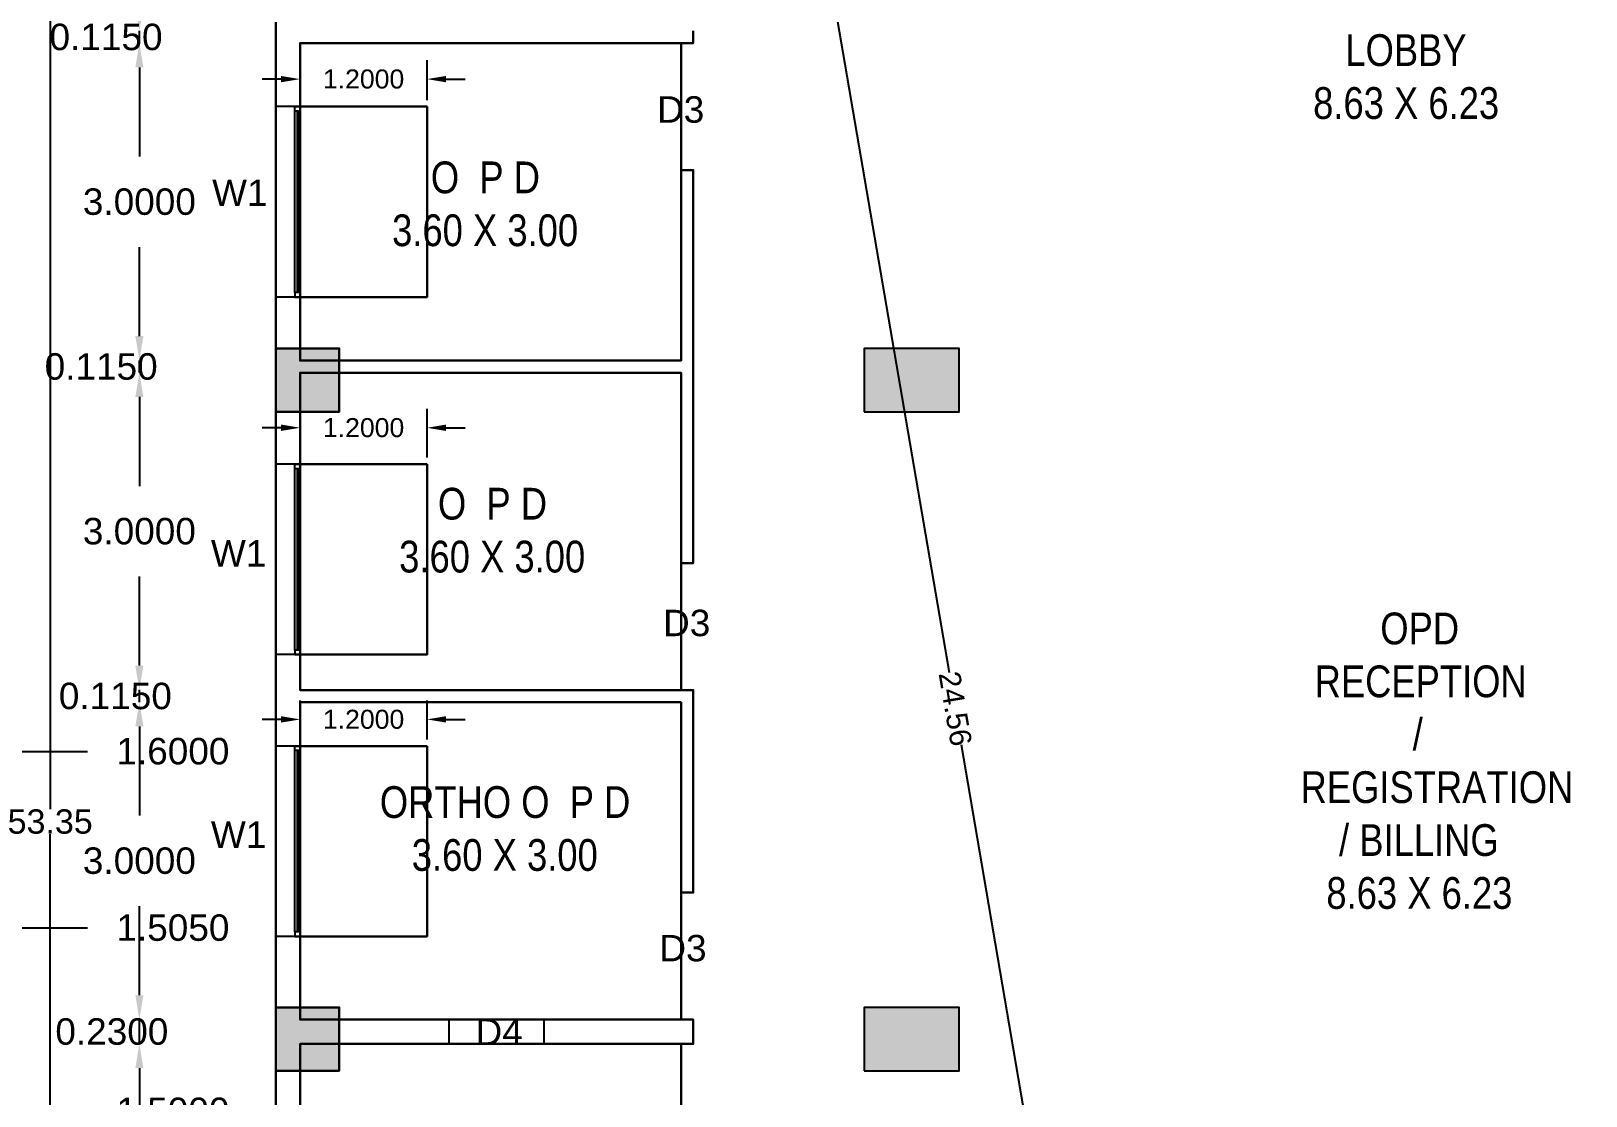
# Model space of a CAD drawing. Header units: metres. Extents: x -38 to 401, y 28 to 287.
# Drawn here: x 235.71 to 250.4, y 186.28 to 196.35 of the extents above; entities that cross this region are included whole.
import ezdxf

# ---------------------------------------------------------------- set-up
doc = ezdxf.new("R2010")
doc.units = ezdxf.units.M
for name, color, linetype, lineweight in [('BLK_1_FLR_1_BLT_UP_AREA', 4, 'Continuous', 30), ('BLK_1_FLR_1_REGULAR_ROOM_4', 4, 'Continuous', 30), ('BLK_1_FLR_1_REGULAR_ROOM_5', 4, 'Continuous', 30), ('BLK_1_FLR_1_REGULAR_ROOM_6', 4, 'Continuous', 30), ('BLK_1_FLR_1_REGULAR_ROOM_7', 4, 'Continuous', 30), ('BLK_1_FLR_1_ROOM_1_LIGHT_VENTILATION_4', 7, 'Continuous', 30), ('BLK_1_FLR_1_ROOM_4_LIGHT_VENTILATION_1', 7, 'Continuous', 30), ('BLK_1_FLR_1_ROOM_5_LIGHT_VENTILATION_1', 7, 'Continuous', 30), ('BLK_1_FLR_1_ROOM_6_LIGHT_VENTILATION_1', 7, 'Continuous', 30), ('BLK_1_LVL_1_BLDG_FOOT_PRINT', 4, 'Continuous', 30), ('UCOLUMN', 6, 'Continuous', 30)]:
    doc.layers.add(name, color=color, linetype=linetype, lineweight=lineweight)
for name, color, linetype in [('BLK_1_FLR_1_CARPET_AREA', 10, 'Continuous'), ('DIST_EXIT', 7, 'Continuous'), ('UBEAM', 1, 'Continuous'), ('UHATCH', 8, 'Continuous')]:
    doc.layers.add(name, color=color, linetype=linetype)
doc.styles.get("Standard").update_dxf_attribs({"font": 'arial.ttf'})
doc.dimstyles.get("Standard").update_dxf_attribs({"dimtxt": 0.18, "dimasz": 0.18, "dimexe": 0.18, "dimexo": 0.0625, "dimgap": 0.09, "dimtad": 0, "dimtih": 1, "dimtoh": 1, "dimdec": 4, "dimzin": 0, "dimdsep": 46, "dimtxsty": 'Standard', "dimcen": 0.09, "dimadec": 0, "dimazin": 0, "dimtfac": 1, "dimtdec": 4, "dimtofl": 0, "dimtmove": 0, "dimatfit": 3, "dimfxl": 0, "dimtolj": 1, "dimtzin": 0, "dimarcsym": 0})
doc.dimstyles.new('STANDARD$0', dxfattribs={"dimtxt": 7, "dimasz": 3, "dimexe": 3, "dimexo": 1, "dimgap": 1.5, "dimtad": 1, "dimdec": 1, "dimzin": 1, "dimdsep": 46, "dimlunit": 4, "dimtxsty": 'Standard', "dimblk": 'OBLIQUE', "dimcen": 0.09375, "dimdle": 1, "dimclrd": 8, "dimclre": 8, "dimclrt": 7, "dimadec": 1, "dimazin": 0, "dimtfac": 1, "dimtdec": 1, "dimtix": 1, "dimtmove": 2, "dimatfit": 3, "dimldrblk": 'ARCHTICK', "dimfxl": 0, "dimfrac": 2, "dimtolj": 1, "dimtzin": 0, "dimarcsym": 0})

# ---------------------------------------------------------------- blocks, each defined once
blk = doc.blocks.new('*D188')
at = {"color": 0, "lineweight": -2}
for p, q in [((235.888, 215.32), (235.888, 188.992)), ((235.888, 162.43), (235.888, 188.757))]:
    blk.add_line(p, q, dxfattribs=at)
at = {"color": 0}
for points in [[(235.85, 215.32), (235.927, 215.32), (235.888, 215.55)], [(235.85, 162.43), (235.927, 162.43), (235.888, 162.2)]]:
    blk.add_solid(points, dxfattribs=at)
at = {"layer": 'Defpoints', "color": 0}
for p in [(234.362, 215.55), (232.862, 162.2), (235.888, 162.2)]:
    blk.add_point(p, dxfattribs=at)
at = {"color": 0, "lineweight": 25, "insert": (235.888, 188.875), "char_height": 0.23, "attachment_point": 5}
blk.add_mtext('\\A1;53.35', dxfattribs=at)
blk = doc.blocks.new('600X600')
at = {"layer": 'UHATCH', "linetype": 'Continuous'}
h = blk.add_hatch(color=256, dxfattribs=at)
h.dxf.hatch_style = 1
h.paths.add_polyline_path([(600, 600), (0, 600), (0, 0), (600, 0)])
at = {"layer": 'UCOLUMN', "linetype": 'Continuous'}
blk.add_lwpolyline([(0, 0), (600, 0), (600, 600), (0, 600)], close=True, dxfattribs=at)
blk = doc.blocks.new('750 x 750')
blk.add_blockref('600X600', (0, 75))
blk = doc.blocks.new('900 X 900')
at = {"linetype": 'Continuous'}
h = blk.add_hatch(color=256, dxfattribs=at)
h.dxf.hatch_style = 1
h.paths.add_polyline_path([(0, 150), (900, 150), (900, 750), (0, 750)])
blk.add_lwpolyline([(0, 150), (900, 150), (900, 750), (0, 750)], close=True, dxfattribs=at)
blk = doc.blocks.new('COLUMN LAYOUT')
at = {"layer": 'UBEAM', "color": 7, "linetype": 'Continuous'}
for name, p in [('750 x 750', (-21325, 18015)), ('900 X 900', (-15765, 17940)), ('750 x 750', (-21325, 11785)), ('900 X 900', (-15765, 11710))]:
    blk.add_blockref(name, p, dxfattribs=at)
blk = doc.blocks.new('*D651')
at = {"color": 0, "lineweight": -2}
for p, q in [((234.801, 185.62), (234.801, 186.66)), ((234.801, 186.14), (235.641, 186.14)), ((235.641, 186.14), (236.241, 186.14))]:
    blk.add_line(p, q, dxfattribs=at)
at = {"color": 0}
for points in [[(234.762, 186.66), (234.839, 186.66), (234.801, 186.89)], [(234.762, 185.62), (234.839, 185.62), (234.801, 185.39)]]:
    blk.add_solid(points, dxfattribs=at)
at = {"layer": 'Defpoints', "color": 0}
for p in [(232.632, 186.89), (234.801, 186.89), (232.632, 185.39)]:
    blk.add_point(p, dxfattribs=at)
at = {"color": 0, "lineweight": 25, "insert": (237.048, 186.14), "char_height": 0.25, "attachment_point": 5}
blk.add_mtext('\\A1;1.5000', dxfattribs=at)
blk = doc.blocks.new('*D653')
at = {"color": 0, "lineweight": -2}
for p, q in [((234.801, 187.35), (234.801, 188.395)), ((234.801, 187.872), (235.641, 187.872)), ((235.641, 187.872), (236.241, 187.872))]:
    blk.add_line(p, q, dxfattribs=at)
at = {"color": 0}
for points in [[(234.762, 188.395), (234.839, 188.395), (234.801, 188.625)], [(234.762, 187.35), (234.839, 187.35), (234.801, 187.12)]]:
    blk.add_solid(points, dxfattribs=at)
at = {"layer": 'Defpoints', "color": 0}
for p in [(232.632, 188.625), (234.801, 188.625), (232.632, 187.12)]:
    blk.add_point(p, dxfattribs=at)
at = {"color": 0, "lineweight": 25, "insert": (237.048, 187.872), "char_height": 0.25, "attachment_point": 5}
blk.add_mtext('\\A1;1.5050', dxfattribs=at)
blk = doc.blocks.new('*D655')
at = {"color": 0, "lineweight": -2}
for p, q in [((234.801, 188.97), (234.801, 190.11)), ((234.801, 189.54), (235.641, 189.54)), ((235.641, 189.54), (236.241, 189.54))]:
    blk.add_line(p, q, dxfattribs=at)
at = {"color": 0}
for points in [[(234.762, 190.11), (234.839, 190.11), (234.801, 190.34)], [(234.762, 188.97), (234.839, 188.97), (234.801, 188.74)]]:
    blk.add_solid(points, dxfattribs=at)
at = {"layer": 'Defpoints', "color": 0}
for p in [(232.632, 190.34), (234.801, 190.34), (232.632, 188.74)]:
    blk.add_point(p, dxfattribs=at)
at = {"color": 0, "lineweight": 25, "insert": (237.048, 189.54), "char_height": 0.25, "attachment_point": 5}
blk.add_mtext('\\A1;1.6000', dxfattribs=at)
blk = doc.blocks.new('*D681')
at = {"color": 0, "lineweight": -2}
for p, q in [((236.731, 186.545), (236.731, 185.495)), ((236.731, 183.59), (236.731, 184.64))]:
    blk.add_line(p, q, dxfattribs=at)
at = {"color": 0}
for points in [[(236.693, 186.545), (236.769, 186.545), (236.731, 186.775)], [(236.693, 183.59), (236.769, 183.59), (236.731, 183.36)]]:
    blk.add_solid(points, dxfattribs=at)
at = {"layer": 'Defpoints', "color": 0}
for p in [(236.731, 186.775), (238.25, 186.775), (238.25, 183.36)]:
    blk.add_point(p, dxfattribs=at)
at = {"color": 0, "lineweight": 25, "insert": (236.731, 185.067), "char_height": 0.25, "attachment_point": 5}
blk.add_mtext('\\A1;3.4150', dxfattribs=at)
blk = doc.blocks.new('*D682')
at = {"color": 0, "lineweight": -2}
for p, q in [((236.731, 187.235), (236.731, 187.465)), ((236.731, 186.775), (236.731, 187.005)), ((236.731, 186.545), (236.731, 186.315))]:
    blk.add_line(p, q, dxfattribs=at)
at = {"color": 0}
for points in [[(236.693, 187.235), (236.769, 187.235), (236.731, 187.005)], [(236.693, 186.545), (236.769, 186.545), (236.731, 186.775)]]:
    blk.add_solid(points, dxfattribs=at)
at = {"layer": 'Defpoints', "color": 0}
for p in [(236.731, 187.005), (238.25, 187.005), (238.25, 186.775)]:
    blk.add_point(p, dxfattribs=at)
at = {"color": 0, "lineweight": 25, "insert": (236.471, 186.89), "char_height": 0.25, "attachment_point": 5}
blk.add_mtext('\\A1;0.2300', dxfattribs=at)
blk = doc.blocks.new('*D683')
at = {"color": 0, "lineweight": -2}
for p, q in [((236.731, 189.775), (236.731, 188.933)), ((236.731, 187.235), (236.731, 188.077))]:
    blk.add_line(p, q, dxfattribs=at)
at = {"color": 0}
for points in [[(236.693, 189.775), (236.769, 189.775), (236.731, 190.005)], [(236.693, 187.235), (236.769, 187.235), (236.731, 187.005)]]:
    blk.add_solid(points, dxfattribs=at)
at = {"layer": 'Defpoints', "color": 0}
for p in [(236.731, 190.005), (238.25, 190.005), (238.25, 187.005)]:
    blk.add_point(p, dxfattribs=at)
at = {"color": 0, "lineweight": 25, "insert": (236.731, 188.505), "char_height": 0.25, "attachment_point": 5}
blk.add_mtext('\\A1;3.0000', dxfattribs=at)
blk = doc.blocks.new('*D684')
at = {"color": 0, "lineweight": -2}
for p, q in [((236.731, 190.35), (236.731, 190.58)), ((236.731, 190.005), (236.731, 190.12)), ((236.731, 189.775), (236.731, 189.545))]:
    blk.add_line(p, q, dxfattribs=at)
at = {"color": 0}
for points in [[(236.693, 190.35), (236.769, 190.35), (236.731, 190.12)], [(236.693, 189.775), (236.769, 189.775), (236.731, 190.005)]]:
    blk.add_solid(points, dxfattribs=at)
at = {"layer": 'Defpoints', "color": 0}
for p in [(236.731, 190.12), (238.25, 190.12), (238.25, 190.005)]:
    blk.add_point(p, dxfattribs=at)
at = {"color": 0, "lineweight": 25, "insert": (236.504, 190.062), "char_height": 0.25, "attachment_point": 5}
blk.add_mtext('\\A1;0.1150', dxfattribs=at)
blk = doc.blocks.new('*D685')
at = {"color": 0, "lineweight": -2}
for p, q in [((236.731, 192.89), (236.731, 192.048)), ((236.731, 190.35), (236.731, 191.192))]:
    blk.add_line(p, q, dxfattribs=at)
at = {"color": 0}
for points in [[(236.693, 192.89), (236.769, 192.89), (236.731, 193.12)], [(236.693, 190.35), (236.769, 190.35), (236.731, 190.12)]]:
    blk.add_solid(points, dxfattribs=at)
at = {"layer": 'Defpoints', "color": 0}
for p in [(236.731, 193.12), (238.25, 193.12), (238.25, 190.12)]:
    blk.add_point(p, dxfattribs=at)
at = {"color": 0, "lineweight": 25, "insert": (236.731, 191.62), "char_height": 0.25, "attachment_point": 5}
blk.add_mtext('\\A1;3.0000', dxfattribs=at)
blk = doc.blocks.new('*D686')
at = {"color": 0, "lineweight": -2}
for p, q in [((236.731, 193.465), (236.731, 193.695)), ((236.731, 193.12), (236.731, 193.235)), ((236.731, 192.89), (236.731, 192.66))]:
    blk.add_line(p, q, dxfattribs=at)
at = {"color": 0}
for points in [[(236.693, 193.465), (236.769, 193.465), (236.731, 193.235)], [(236.693, 192.89), (236.769, 192.89), (236.731, 193.12)]]:
    blk.add_solid(points, dxfattribs=at)
at = {"layer": 'Defpoints', "color": 0}
for p in [(236.731, 193.235), (238.25, 193.235), (238.25, 193.12)]:
    blk.add_point(p, dxfattribs=at)
at = {"color": 0, "lineweight": 25, "insert": (236.37, 193.177), "char_height": 0.25, "attachment_point": 5}
blk.add_mtext('\\A1;0.1150', dxfattribs=at)
blk = doc.blocks.new('*D687')
at = {"color": 0, "lineweight": -2}
for p, q in [((236.731, 196.005), (236.731, 195.163)), ((236.731, 193.465), (236.731, 194.307))]:
    blk.add_line(p, q, dxfattribs=at)
at = {"color": 0}
for points in [[(236.693, 196.005), (236.769, 196.005), (236.731, 196.235)], [(236.693, 193.465), (236.769, 193.465), (236.731, 193.235)]]:
    blk.add_solid(points, dxfattribs=at)
at = {"layer": 'Defpoints', "color": 0}
for p in [(236.731, 196.235), (238.25, 196.235), (238.25, 193.235)]:
    blk.add_point(p, dxfattribs=at)
at = {"color": 0, "lineweight": 25, "insert": (236.731, 194.735), "char_height": 0.25, "attachment_point": 5}
blk.add_mtext('\\A1;3.0000', dxfattribs=at)
blk = doc.blocks.new('*D688')
at = {"color": 0, "lineweight": -2}
for p, q in [((236.731, 196.58), (236.731, 196.81)), ((236.731, 196.235), (236.731, 196.35)), ((236.731, 196.005), (236.731, 195.775))]:
    blk.add_line(p, q, dxfattribs=at)
at = {"color": 0}
for points in [[(236.693, 196.58), (236.769, 196.58), (236.731, 196.35)], [(236.693, 196.005), (236.769, 196.005), (236.731, 196.235)]]:
    blk.add_solid(points, dxfattribs=at)
at = {"layer": 'Defpoints', "color": 0}
for p in [(236.731, 196.35), (238.25, 196.35), (238.25, 196.235)]:
    blk.add_point(p, dxfattribs=at)
at = {"color": 0, "lineweight": 25, "insert": (236.416, 196.292), "char_height": 0.25, "attachment_point": 5}
blk.add_mtext('\\A1;0.1150', dxfattribs=at)
blk = doc.blocks.new('*D728')
at = {"layer": 'BLK_1_FLR_1_ROOM_1_LIGHT_VENTILATION_4', "color": 0, "lineweight": -2}
for p, q in [((238.25, 195.697), (238.25, 196.075)), ((239.45, 195.697), (239.45, 196.075)), ((238.07, 195.895), (237.89, 195.895)), ((239.63, 195.895), (239.81, 195.895))]:
    blk.add_line(p, q, dxfattribs=at)
at = {"layer": 'BLK_1_FLR_1_ROOM_1_LIGHT_VENTILATION_4', "color": 0}
for points in [[(238.07, 195.925), (238.07, 195.865), (238.25, 195.895)], [(239.63, 195.925), (239.63, 195.865), (239.45, 195.895)]]:
    blk.add_solid(points, dxfattribs=at)
at = {"layer": 'Defpoints', "color": 0}
for p in [(239.45, 195.895), (238.25, 195.635), (239.45, 195.635)]:
    blk.add_point(p, dxfattribs=at)
at = {"layer": 'BLK_1_FLR_1_ROOM_1_LIGHT_VENTILATION_4', "color": 0, "lineweight": 30, "insert": (238.85, 195.895), "char_height": 0.18, "attachment_point": 5}
blk.add_mtext('\\A1;1.2000', dxfattribs=at)
blk = doc.blocks.new('*D729')
at = {"layer": 'BLK_1_FLR_1_ROOM_5_LIGHT_VENTILATION_1', "color": 0, "lineweight": -2}
for p, q in [((238.25, 192.317), (238.25, 192.779)), ((239.45, 192.317), (239.45, 192.779)), ((238.07, 192.599), (237.89, 192.599)), ((239.63, 192.599), (239.81, 192.599))]:
    blk.add_line(p, q, dxfattribs=at)
at = {"layer": 'BLK_1_FLR_1_ROOM_5_LIGHT_VENTILATION_1', "color": 0}
for points in [[(238.07, 192.629), (238.07, 192.569), (238.25, 192.599)], [(239.63, 192.629), (239.63, 192.569), (239.45, 192.599)]]:
    blk.add_solid(points, dxfattribs=at)
at = {"layer": 'Defpoints', "color": 0}
for p in [(238.25, 192.599), (238.25, 192.255), (239.45, 192.255)]:
    blk.add_point(p, dxfattribs=at)
at = {"layer": 'BLK_1_FLR_1_ROOM_5_LIGHT_VENTILATION_1', "color": 0, "lineweight": 30, "insert": (238.85, 192.599), "char_height": 0.18, "attachment_point": 5}
blk.add_mtext('\\A1;1.2000', dxfattribs=at)
blk = doc.blocks.new('*D730')
at = {"layer": 'BLK_1_FLR_1_ROOM_6_LIGHT_VENTILATION_1', "color": 0, "lineweight": -2}
for p, q in [((238.25, 189.652), (238.25, 190.022)), ((239.45, 189.652), (239.45, 190.022)), ((238.07, 189.842), (237.89, 189.842)), ((239.63, 189.842), (239.81, 189.842))]:
    blk.add_line(p, q, dxfattribs=at)
at = {"layer": 'BLK_1_FLR_1_ROOM_6_LIGHT_VENTILATION_1', "color": 0}
for points in [[(238.07, 189.872), (238.07, 189.812), (238.25, 189.842)], [(239.63, 189.872), (239.63, 189.812), (239.45, 189.842)]]:
    blk.add_solid(points, dxfattribs=at)
at = {"layer": 'Defpoints', "color": 0}
for p in [(239.45, 189.842), (238.25, 189.59), (239.45, 189.59)]:
    blk.add_point(p, dxfattribs=at)
at = {"layer": 'BLK_1_FLR_1_ROOM_6_LIGHT_VENTILATION_1', "color": 0, "lineweight": 30, "insert": (238.85, 189.842), "char_height": 0.18, "attachment_point": 5}
blk.add_mtext('\\A1;1.2000', dxfattribs=at)
blk = doc.blocks.new('*D825')
at = {"layer": 'Defpoints', "color": 0}
for p in [(241.85, 201.959), (246.513, 177.839), (245.993, 177.75)]:
    blk.add_point(p, dxfattribs=at)
at = {"layer": 'DIST_EXIT', "color": 0, "lineweight": -2}
for p, q in [((242.282, 202.033), (242.37, 202.048)), ((242.396, 201.898), (244.383, 190.285)), ((246.487, 177.989), (244.5, 189.601)), ((246.425, 177.824), (246.513, 177.839))]:
    blk.add_line(p, q, dxfattribs=at)
at = {"layer": 'DIST_EXIT', "color": 0}
for points in [[(242.421, 201.902), (242.371, 201.893), (242.37, 202.048)], [(246.512, 177.993), (246.462, 177.985), (246.513, 177.839)]]:
    blk.add_solid(points, dxfattribs=at)
at = {"layer": 'DIST_EXIT', "color": 0, "lineweight": 30, "insert": (244.442, 189.943), "char_height": 0.2032, "attachment_point": 5, "rotation": 279.7099}
blk.add_mtext('\\A1;24.56', dxfattribs=at)

msp = doc.modelspace()

# ---------------------------------------------------------------- linework, layer by layer
at = {"color": 7, "lineweight": 25}
for p, q in [((238.02025, 196.94979), (238.02025, 195.63479)), ((241.9652, 196.23479), (241.9652, 196.34979)), ((238.25025, 195.63479), (238.25025, 196.23479)), ((238.25025, 196.23479), (241.9652, 196.23479)), ((238.25025, 195.63479), (238.02025, 195.63479)), ((238.02025, 195.63479), (238.02025, 193.83479)), ((238.19914, 193.87738), (238.19913, 195.61874)), ((238.22117, 195.5922), (238.22117, 193.87738)), ((238.22968, 195.5922), (238.22969, 193.87738)), ((238.25024, 195.61874), (238.25025, 193.87738)), ((241.9652, 195.03479), (241.8502, 195.03479)), ((241.8502, 195.03479), (241.8502, 193.23479)), ((241.9652, 191.31979), (241.9652, 195.03479)), ((238.02025, 193.83479), (238.02025, 189.58979)), ((238.25025, 193.83479), (238.02025, 193.83479)), ((238.25025, 193.23479), (238.25025, 193.83479)), ((241.8502, 193.23479), (238.25025, 193.23479)), ((238.25025, 190.11979), (238.2502, 193.11979)), ((238.2502, 193.11979), (241.8502, 193.11979)), ((241.8502, 193.11979), (241.8502, 191.31979)), ((238.25025, 192.25479), (238.02025, 192.25479)), ((238.02025, 192.25479), (238.02025, 190.45479)), ((238.19914, 190.49738), (238.19913, 192.23874)), ((238.22117, 192.2122), (238.22117, 190.49738)), ((238.22968, 192.2122), (238.22969, 190.49738)), ((238.25024, 192.23874), (238.25025, 190.49738)), ((241.8502, 191.31979), (241.9652, 191.31979)), ((238.25025, 190.45479), (238.02025, 190.45479)), ((241.9652, 190.11979), (238.25025, 190.11979)), ((238.25025, 189.58979), (238.25025, 190.00479)), ((238.25025, 190.00479), (241.8502, 190.00479)), ((241.8502, 190.00479), (241.8502, 188.20479)), ((241.9652, 188.20479), (241.9652, 190.11979)), ((238.25025, 189.58979), (238.02025, 189.58979)), ((238.02025, 189.58979), (238.02025, 187.78979)), ((238.19914, 187.83238), (238.19913, 189.57374)), ((238.25024, 189.57374), (238.25025, 187.83238)), ((238.22117, 189.5472), (238.22117, 187.83238)), ((238.22968, 189.5472), (238.22969, 187.83238)), ((241.8502, 188.20479), (241.9652, 188.20479)), ((238.02025, 187.78979), (238.02025, 183.09479)), ((238.25025, 187.78979), (238.02025, 187.78979)), ((238.25025, 187.00479), (238.25025, 187.78979)), ((239.65772, 187.00479), (238.25025, 187.00479)), ((239.65772, 186.77479), (239.65772, 187.00479)), ((238.25025, 183.35979), (238.25025, 186.77479)), ((238.25025, 186.77479), (239.65772, 186.77479))]:
    msp.add_line(p, q, dxfattribs=at)
for points in [[(238.25024, 195.5922), (238.19913, 195.5922), (238.19913, 195.63479), (238.25024, 195.63479)], [(238.25025, 193.87738), (238.19914, 193.87738), (238.19914, 193.83479), (238.25025, 193.83479)], [(238.25024, 192.2122), (238.19913, 192.2122), (238.19913, 192.25479), (238.25024, 192.25479)], [(238.25025, 190.49738), (238.19914, 190.49738), (238.19914, 190.45479), (238.25025, 190.45479)], [(238.25024, 189.5472), (238.19913, 189.5472), (238.19913, 189.58979), (238.25024, 189.58979)], [(238.25025, 187.83238), (238.19914, 187.83238), (238.19914, 187.78979), (238.25025, 187.78979)], [(240.55772, 187.00479), (241.9652, 187.00479), (241.9652, 186.77479), (240.55772, 186.77479)]]:
    msp.add_lwpolyline(points, close=True, dxfattribs=at)
at = {"layer": 'BLK_1_FLR_1_BLT_UP_AREA', "color": 12, "lineweight": 30}
msp.add_lwpolyline([(238.02025, 162.19968), (238.02025, 215.54979), (261.07025, 215.54979), (261.07025, 205.57979), (259.57025, 205.57979), (259.57025, 162.19968)], close=True, dxfattribs=at)
at = {"layer": 'BLK_1_FLR_1_CARPET_AREA', "color": 15, "linetype": 'Continuous', "lineweight": 30}
msp.add_lwpolyline([(238.25025, 183.35979), (238.25025, 186.51979), (238.62025, 186.51979), (238.62025, 186.77479), (241.9652, 186.77479), (241.9652, 187.00479), (238.62025, 187.00479), (238.62025, 187.11979), (238.25025, 187.11979), (238.25025, 190.00479), (241.8502, 190.00479), (241.8502, 188.20479), (241.9652, 188.20479), (241.9652, 190.11979), (238.25025, 190.11973), (238.25025, 192.74979), (238.62025, 192.74979), (238.62025, 193.11979), (241.8502, 193.11979), (241.8502, 191.31979), (241.9652, 191.31979), (241.9652, 195.03479), (241.8502, 195.03479), (241.8502, 193.23479), (238.62025, 193.23479), (238.62025, 193.34979), (238.25025, 193.34979), (238.25025, 196.23479), (241.9652, 196.23479), (241.9652, 196.34979)], dxfattribs=at)
at = {"layer": 'BLK_1_FLR_1_REGULAR_ROOM_4', "color": 2, "lineweight": 30}
msp.add_lwpolyline([(241.8502, 196.23479), (238.25025, 196.23479), (238.25025, 193.23479), (241.8502, 193.23479)], close=True, dxfattribs=at)
at = {"layer": 'BLK_1_FLR_1_REGULAR_ROOM_5', "color": 2, "lineweight": 30}
msp.add_lwpolyline([(241.8502, 193.11979), (238.25025, 193.11979), (238.25025, 190.11979), (241.8502, 190.11979)], close=True, dxfattribs=at)
at = {"layer": 'BLK_1_FLR_1_REGULAR_ROOM_6', "color": 2, "lineweight": 30}
msp.add_lwpolyline([(241.8502, 190.00479), (238.25025, 190.00479), (238.25025, 187.00479), (241.8502, 187.00479)], close=True, dxfattribs=at)
at = {"layer": 'BLK_1_FLR_1_REGULAR_ROOM_7', "color": 2, "lineweight": 30}
msp.add_lwpolyline([(241.8502, 186.77479), (238.25025, 186.77479), (238.25025, 183.35979), (241.8502, 183.35979)], close=True, dxfattribs=at)
at = {"layer": 'BLK_1_FLR_1_ROOM_4_LIGHT_VENTILATION_1', "color": 2, "lineweight": 30}
msp.add_lwpolyline([(239.45021, 195.63479), (239.45021, 193.83479), (238.25021, 193.83479), (238.25021, 195.63479)], close=True, dxfattribs=at)
at = {"layer": 'BLK_1_FLR_1_ROOM_5_LIGHT_VENTILATION_1', "color": 2, "lineweight": 30}
msp.add_lwpolyline([(239.45017, 192.25479), (239.45017, 190.45479), (238.25017, 190.45479), (238.25017, 192.25479)], close=True, dxfattribs=at)
at = {"layer": 'BLK_1_FLR_1_ROOM_6_LIGHT_VENTILATION_1', "color": 2, "lineweight": 30}
msp.add_lwpolyline([(239.45025, 189.58979), (239.45025, 187.78979), (238.25025, 187.78979), (238.25025, 189.58979)], close=True, dxfattribs=at)
at = {"layer": 'BLK_1_LVL_1_BLDG_FOOT_PRINT', "color": 1}
msp.add_lwpolyline([(238.02023, 162.19979), (238.02023, 215.54979), (261.07023, 215.54979), (261.07023, 205.57979), (259.57023, 205.57979), (259.57023, 162.19979)], close=True, dxfattribs=at)

# ---------------------------------------------------------------- block references
at = {"color": 7, "lineweight": 25, "xscale": 0.001, "yscale": 0.001, "zscale": 0.001}
msp.add_blockref('COLUMN LAYOUT', (259.34525, 174.65979), dxfattribs=at)
msp.add_blockref('COLUMN LAYOUT', (259.34525, 174.65979), dxfattribs=at)

# ---------------------------------------------------------------- texts
at = {"color": 7, "lineweight": 25, "char_height": 0.3}
for s, insert, width, attachment_point in [('{\\fArial Narrow|b0|i0|c0|p34;\\W4.03101; \\W1;WAITING \\P{\\W5.734439; }LOBBY\\P{\\W2.547073; }8.63 X 6.23}', (247.58065, 196.81894), 2.215, 1), ('{\\fArial Narrow|b0|i0|c0|p34;\\W9.02522; \\W1;O  P D \\P{\\W5.193318; }3.60 X 3.00}', (238.62328, 195.11615), 2.7201691, 1), ('{\\fArial Narrow|b0|i0|c0|p34;\\W9.02522; \\W1;O  P D \\P{\\W5.193318; }3.60 X 3.00}', (238.69028, 192.03115), 2.7201691, 1), ('{\\fArial Narrow|b0|i0|c0|p34;\\W7.88219; \\W1;OPD \\P{\\W1.388615; }RECEPTION \\P\\W5.54388;  \\W1;/ \\PREGISTRATION \\P{\\W3.801891; }/ BILLING\\P{\\W2.547073; }8.63 X 6.23}', (247.7057, 190.85175), 2.215, 1), ('{\\fArial Narrow|b0|i0|c0|p34;\\W8.06357;   \\W1;ORTHO O  P D \\P\\W9.11711;   \\W1;3.60 X 3.00}', (236.69194, 188.40627), 6.9552799, 7)]:
    msp.add_mtext(s, dxfattribs=dict(at, insert=insert, width=width, attachment_point=attachment_point))
at = {"color": 7, "lineweight": 25, "char_height": 0.25, "attachment_point": 1}
for s, insert in [('D3', (241.62328, 195.73281)), ('W1', (237.41828, 194.94549)), ('W1', (237.40728, 191.53649)), ('D3', (241.68028, 190.87881)), ('W1', (237.40728, 188.87749)), ('D3', (241.64528, 187.80481)), ('D4', (239.90828, 187.01349))]:
    msp.add_mtext_dynamic_manual_height_columns(s, width=331.5310086, gutter_width=1000, heights=[0], dxfattribs=dict(at, insert=insert))

# ---------------------------------------------------------------- dimensions: what is measured, and where the dimension line sits
at = {"color": 7, "lineweight": 25}
dim = msp.add_linear_dim(base=(235.88817, 162.19979), p1=(234.36182, 215.54979), p2=(232.86182, 162.19979), angle=90, text='53.35', dimstyle='Standard', override={"dimscale": 1, "dimtxt": 0.23, "dimasz": 0.23, "dimgap": 0, "dimse1": 1, "dimse2": 1, "dimtmove": 1}, dxfattribs=at)
dim.commit()
dim.dimension.update_dxf_attribs({"geometry": '*D188', "text_midpoint": (235.88817, 188.87479)})
at = {"lineweight": 25}
for base, p1, p2, picture, middle in [((236.73086, 196.34979), (238.25025, 196.23479), (238.25025, 196.34979), '*D688', (236.41574, 196.29229)), ((236.73086, 193.23479), (238.2502, 193.11979), (238.25025, 193.23479), '*D686', (236.36982, 193.17729)), ((236.73086, 190.11979), (238.25025, 190.00479), (238.25025, 190.11979), '*D684', (236.50413, 190.06229)), ((236.73086, 187.00479), (238.25025, 186.77479), (238.25025, 187.00479), '*D682', (236.47076, 186.88979))]:
    dim = msp.add_linear_dim(base=base, p1=p1, p2=p2, angle=90, dimstyle='Standard', override={"dimscale": 1, "dimtxt": 0.25, "dimasz": 0.23, "dimgap": 0.3, "dimpost": '\\X', "dimse1": 1, "dimse2": 1, "dimtmove": 1, "dimfxl": 25.4}, dxfattribs=at)
    dim.commit()
    dim.dimension.update_dxf_attribs({"geometry": picture, "text_midpoint": middle, "dimtype": 128})
for base, p1, p2, picture, middle in [((236.73086, 196.23479), (238.25025, 193.23479), (238.25025, 196.23479), '*D687', (236.73086, 194.73479)), ((236.73086, 193.11979), (238.25025, 190.11979), (238.2502, 193.11979), '*D685', (236.73086, 191.61979)), ((234.80075, 190.33979), (232.63182, 188.73979), (232.63182, 190.33979), '*D655', (236.54132, 189.53979)), ((236.73086, 190.00479), (238.25025, 187.00479), (238.25025, 190.00479), '*D683', (236.73086, 188.50479)), ((234.80075, 188.62479), (232.63182, 187.11979), (232.63182, 188.62479), '*D653', (236.54132, 187.87229)), ((234.80075, 186.88979), (232.63182, 185.38979), (232.63182, 186.88979), '*D651', (236.54132, 186.13979)), ((236.73086, 186.77479), (238.25025, 183.35979), (238.25025, 186.77479), '*D681', (236.73086, 185.06729))]:
    dim = msp.add_linear_dim(base=base, p1=p1, p2=p2, angle=90, dimstyle='Standard', override={"dimscale": 1, "dimtxt": 0.25, "dimasz": 0.23, "dimgap": 0.3, "dimpost": '\\X', "dimse1": 1, "dimse2": 1, "dimtmove": 1, "dimfxl": 25.4}, dxfattribs=at)
    dim.commit()
    dim.dimension.update_dxf_attribs({"geometry": picture, "text_midpoint": middle})
at = {"layer": 'BLK_1_FLR_1_ROOM_1_LIGHT_VENTILATION_4', "color": 232, "lineweight": 30}
dim = msp.add_linear_dim(base=(239.45021, 195.89549), p1=(238.25021, 195.63479), p2=(239.45021, 195.63479), dimstyle='Standard', dxfattribs=at)
dim.commit()
dim.dimension.update_dxf_attribs({"geometry": '*D728', "text_midpoint": (238.85021, 195.89549)})
at = {"layer": 'BLK_1_FLR_1_ROOM_5_LIGHT_VENTILATION_1', "color": 232, "lineweight": 30}
dim = msp.add_linear_dim(base=(238.25017, 192.59902), p1=(239.45017, 192.25479), p2=(238.25017, 192.25479), dimstyle='Standard', dxfattribs=at)
dim.commit()
dim.dimension.update_dxf_attribs({"geometry": '*D729', "text_midpoint": (238.85017, 192.59902)})
at = {"layer": 'BLK_1_FLR_1_ROOM_6_LIGHT_VENTILATION_1', "color": 232, "lineweight": 30}
dim = msp.add_linear_dim(base=(239.45025, 189.84202), p1=(238.25025, 189.58979), p2=(239.45025, 189.58979), dimstyle='Standard', dxfattribs=at)
dim.commit()
dim.dimension.update_dxf_attribs({"geometry": '*D730', "text_midpoint": (238.85025, 189.84202)})
at = {"layer": 'DIST_EXIT', "color": 7, "lineweight": 30}
dim = msp.add_aligned_dim(p1=(241.8502, 201.95881), p2=(245.99263, 177.74978), distance=0.52786, dimstyle='STANDARD$0', override={"dimscale": 0.001, "dimtxt": 203.2, "dimasz": 152.5, "dimexe": 0, "dimexo": 0, "dimgap": 2.286, "dimtad": 0, "dimtoh": 1, "dimdec": 2, "dimzin": 0, "dimlunit": 2, "dimpost": '', "dimcen": 2.286, "dimdle": 0, "dimclrd": 0, "dimclre": 0, "dimclrt": 0, "dimadec": 0, "dimtdec": 2, "dimtix": 0, "dimtofl": 0, "dimtmove": 0, "dimfxl": 89.5, "dimfxlon": 1, "dimfrac": 0}, dxfattribs=at)
dim.commit()
dim.dimension.update_dxf_attribs({"geometry": '*D825', "text_midpoint": (244.44171, 189.94332)})

doc.saveas('drawing.dxf')
